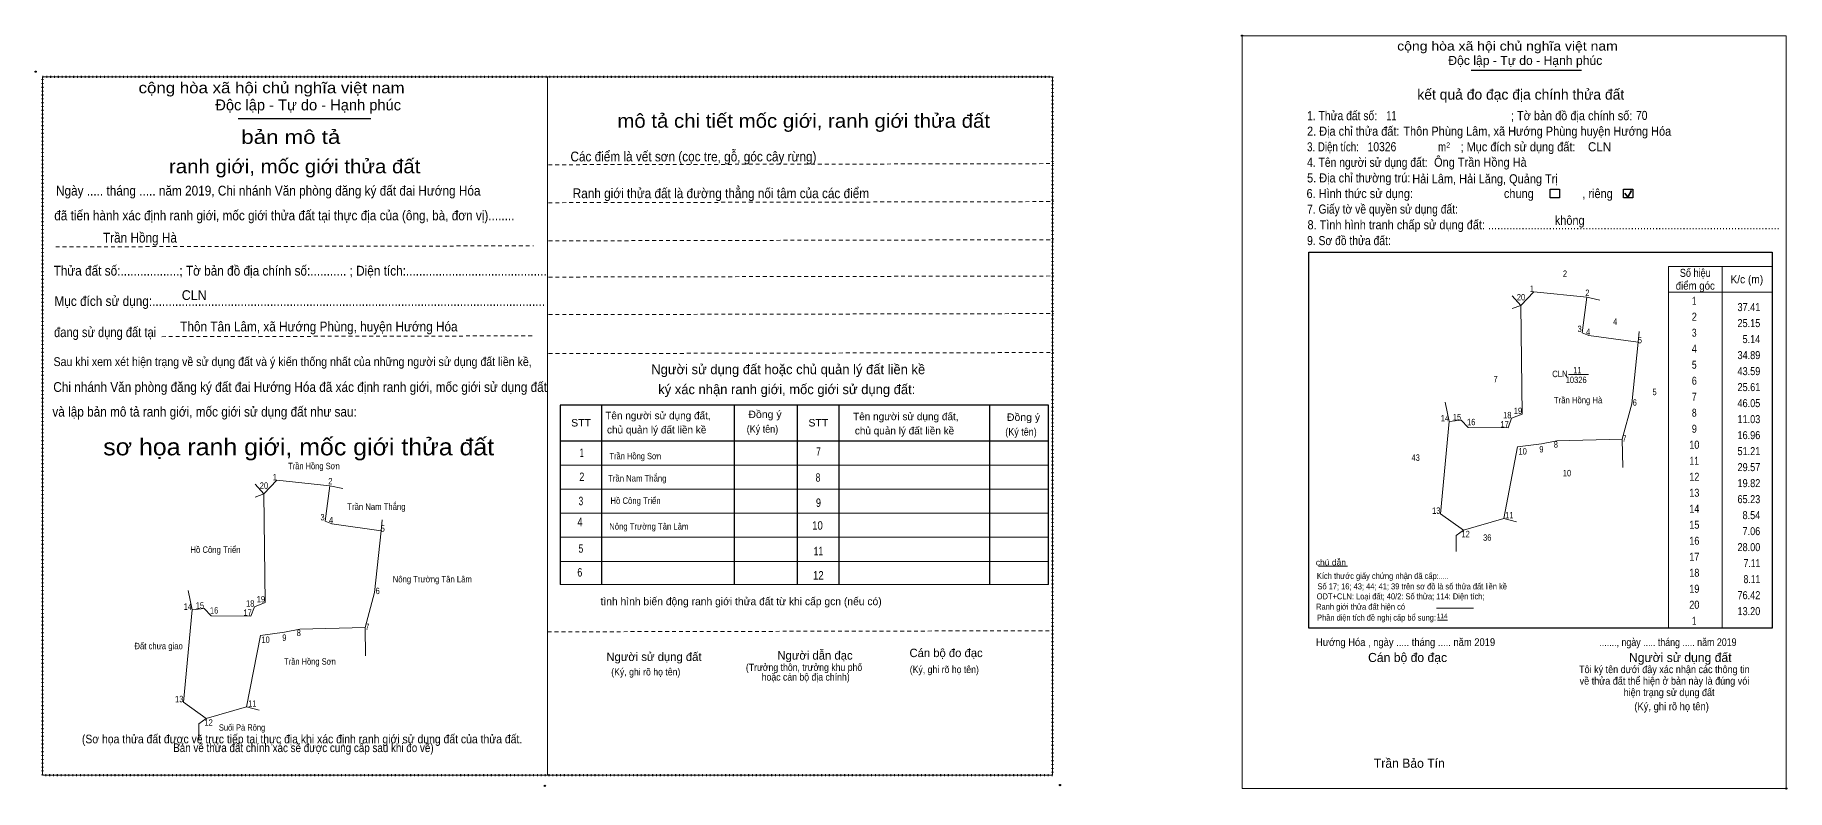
# Model space of a CAD drawing. Header units: metres. Extents: x 537263 to 539526, y 1847453 to 1847984.
# Drawn here: x 537263 to 538495, y 1847453 to 1847984 of the extents above; entities that cross this region are included whole.
import ezdxf
from ezdxf.enums import TextEntityAlignment as Align

# ---------------------------------------------------------------- set-up
doc = ezdxf.new("R2010")
doc.units = ezdxf.units.M
doc.header["$LTSCALE"] = 1.8
doc.header["$PDMODE"] = 32
doc.header["$PDSIZE"] = 0.9
doc.linetypes.add('DOTTED', pattern=[1.5, 0.3, -1.2])
doc.linetypes.add('SHORT_DASHED', pattern=[2.7, 1.5, -1.2])
for name, color, linetype, lineweight in [('1', 7, 'SHORT_DASHED', 13), ('10', 7, 'Continuous', 13), ('17', 7, 'Continuous', 13), ('2', 7, 'Continuous', 25), ('32', 7, 'Continuous', 13), ('57', 7, 'Continuous', 13), ('6', 7, 'Continuous', 13), ('63', 7, 'Continuous', 13)]:
    doc.layers.add(name, color=color, linetype=linetype, lineweight=lineweight)
doc.layers.add('13', color=7, linetype='Continuous')
doc.layers.add('16', color=7, linetype='Continuous')

msp = doc.modelspace()

# ---------------------------------------------------------------- linework, layer by layer
at = {"layer": '1'}
for p, q in [((537624.09, 1847892.58), (537979.12, 1847893.35)), ((537624.14, 1847865.89), (537979.14, 1847866.66)), ((537277.72, 1847834.85), (537613.7, 1847835.57)), ((537624.18, 1847839.07), (537979.18, 1847839.87)), ((537624.2, 1847813.61), (537979.23, 1847814.37)), ((537624.22, 1847787.19), (537979.24, 1847787.95)), ((537352.34, 1847771.71), (537613.42, 1847772.29)), ((537624.27, 1847759.79), (537979.28, 1847760.55)), ((537623.6, 1847564.2), (537978.6, 1847564.98))]:
    msp.add_line(p, q, dxfattribs=at)
at = {"layer": '1', "linetype": 'DOTTED', "lineweight": 53}
msp.add_lwpolyline([(537268.48, 1847954.47), (537978.46, 1847954.47), (537978.46, 1847463.46), (537268.48, 1847463.46)], close=True, dxfattribs=at)
at = {"layer": '1', "linetype": 'Continuous'}
for points in [[(538316.93, 1847803.19), (538354.15, 1847799.39), (538350.86, 1847774.46), (538355.64, 1847772.57), (538390.2, 1847767.76), (538385.69, 1847724.4), (538379.08, 1847699.66), (538333.04, 1847698.54), (538322.22, 1847696.39), (538305.4, 1847694.18), (538295.73, 1847643.89), (538267.34, 1847635.62), (538251.22, 1847647.16), (538257.3, 1847712.11), (538265.8, 1847712.97), (538270.75, 1847707.93), (538298.75, 1847707.64), (538301.16, 1847714.33), (538308.7, 1847717.32), (538307.73, 1847793.73)], [(537433.17, 1847670.75), (537470.39, 1847666.95), (537467.1, 1847642.02), (537471.88, 1847640.13), (537506.44, 1847635.32), (537501.93, 1847591.96), (537495.32, 1847567.22), (537449.28, 1847566.1), (537438.46, 1847563.95), (537421.64, 1847561.74), (537411.97, 1847511.45), (537383.58, 1847503.18), (537367.46, 1847514.72), (537373.54, 1847579.67), (537382.04, 1847580.53), (537386.99, 1847575.49), (537414.99, 1847575.2), (537417.4, 1847581.89), (537424.94, 1847584.88), (537423.97, 1847661.29)]]:
    msp.add_lwpolyline(points, close=True, dxfattribs=at)
at = {"layer": '10'}
for p, q in [((538307.73, 1847793.73), (538301.63, 1847800.37)), ((538363.37, 1847797.35), (538354.15, 1847799.39)), ((538390.2, 1847767.76), (538390.99, 1847775.41)), ((538341.3, 1847745.12), (538355.42, 1847745.12)), ((538254.63, 1847725.77), (538257.3, 1847712.11)), ((537423.97, 1847661.29), (537417.87, 1847667.93)), ((537479.61, 1847664.91), (537470.39, 1847666.95)), ((537506.44, 1847635.32), (537507.23, 1847642.97)), ((538262.17, 1847631.88), (538267.34, 1847635.62)), ((538304.59, 1847641.63), (538295.73, 1847643.89)), ((538262.17, 1847620.76), (538262.17, 1847631.88)), ((537370.87, 1847593.33), (537373.54, 1847579.67)), ((538249.17, 1847572.52), (538256.22, 1847572.52)), ((537378.41, 1847499.44), (537383.58, 1847503.18)), ((537420.83, 1847509.19), (537411.97, 1847511.45)), ((537378.41, 1847488.32), (537378.41, 1847499.44))]:
    msp.add_line(p, q, dxfattribs=at)
for points in [[(538354.15, 1847799.39), (538316.93, 1847803.19), (538307.73, 1847793.73)], [(537470.39, 1847666.95), (537433.17, 1847670.75), (537423.97, 1847661.29)]]:
    msp.add_lwpolyline(points, dxfattribs=at)
at = {"layer": '17'}
msp.add_line((538165.5, 1847610.3), (538185.99, 1847610.3), dxfattribs=at)
at = {"layer": '2'}
for p, q in [((538272.91, 1847959.04), (538350.29, 1847959.04)), ((537406.06, 1847925.01), (537499.38, 1847925.01)), ((538158.66, 1847831.03), (538484.43, 1847831.03)), ((538484.43, 1847831.03), (538484.43, 1847566.84)), ((537661.33, 1847723.46), (537661.33, 1847597.37)), ((537754.74, 1847723.46), (537754.74, 1847597.37)), ((537798.94, 1847723.46), (537798.94, 1847597.37)), ((537828.18, 1847723.46), (537828.18, 1847597.37)), ((537934.18, 1847723.13), (537934.18, 1847597.37)), ((537632.28, 1847698.4), (537975.66, 1847698.4))]:
    msp.add_line(p, q, dxfattribs=at)
at = {"layer": '2', "lineweight": 35}
for p, q in [((538380.83, 1847872.54), (538383.01, 1847869.71)), ((538383.01, 1847869.71), (538385.66, 1847874.45))]:
    msp.add_line(p, q, dxfattribs=at)
at = {"layer": '2', "lineweight": 13}
for p, q in [((537632.28, 1847681.47), (537975.66, 1847681.47)), ((537632.28, 1847664.54), (537975.66, 1847664.54)), ((537632.28, 1847647.6), (537975.66, 1847647.6)), ((537632.28, 1847630.67), (537975.66, 1847630.67)), ((537632.28, 1847613.74), (537975.66, 1847613.74)), ((537632.28, 1847597.37), (537975.66, 1847597.37))]:
    msp.add_line(p, q, dxfattribs=at)
msp.add_lwpolyline([(538111.73, 1847983.31), (538494.39, 1847983.31), (538494.39, 1847454.05), (538111.73, 1847454.05)], close=True, dxfattribs=at)
for points in [[(537268.5, 1847463.45), (537268.48, 1847463.45), (537268.48, 1847954.47), (537623.49, 1847954.47), (537623.49, 1847954.46)], [(537623.49, 1847954.46), (537623.49, 1847463.45), (537268.5, 1847463.45)], [(537623.49, 1847954.46), (537978.5, 1847954.46), (537978.5, 1847463.44)], [(537978.49, 1847463.44), (537623.49, 1847463.44), (537623.49, 1847954.46)], [(537623.5, 1847954.46), (537978.5, 1847954.46), (537978.5, 1847463.44), (537978.49, 1847463.44)], [(537978.49, 1847463.44), (537623.5, 1847463.44), (537623.5, 1847954.46)]]:
    msp.add_lwpolyline(points, dxfattribs=at)
at = {"layer": '2'}
for points in [[(538328.27, 1847875.36), (538334.85, 1847875.36), (538334.85, 1847869.24), (538328.27, 1847869.24)], [(538379.98, 1847875.36), (538386.55, 1847875.36), (538386.55, 1847869.24), (538379.98, 1847869.24)]]:
    msp.add_lwpolyline(points, close=True, dxfattribs=at)
for points in [[(538484.43, 1847566.84), (538158.66, 1847566.84), (538158.66, 1847831.03)], [(537975.66, 1847597.37), (537975.66, 1847723.46), (537632.28, 1847723.46), (537632.28, 1847597.37)]]:
    msp.add_lwpolyline(points, dxfattribs=at)
for p in [(538111.73, 1847983.31), (537263.64, 1847958.01), (537621.58, 1847455.87), (537983.77, 1847456.47), (538494.39, 1847454.05)]:
    msp.add_point(p, dxfattribs=at)
at = {"layer": '32'}
for p, q in [((538262.17, 1847631.88), (538267.34, 1847635.62)), ((538267.34, 1847635.62), (538295.73, 1847643.89)), ((537378.41, 1847499.44), (537383.58, 1847503.18)), ((537383.58, 1847503.18), (537411.97, 1847511.45))]:
    msp.add_line(p, q, dxfattribs=at)
at = {"layer": '57'}
for p, q in [((538307.73, 1847793.73), (538301.62, 1847791.41)), ((538308.7, 1847717.32), (538307.73, 1847793.73)), ((537423.97, 1847661.29), (537417.86, 1847658.97)), ((537424.94, 1847584.88), (537423.97, 1847661.29))]:
    msp.add_line(p, q, dxfattribs=at)
for points in [[(538379.08, 1847699.66), (538385.69, 1847724.4), (538390.2, 1847767.76), (538355.64, 1847772.57), (538350.86, 1847774.46), (538354.15, 1847799.39), (538316.93, 1847803.19), (538307.73, 1847793.73), (538308.7, 1847717.32), (538301.16, 1847714.33), (538298.75, 1847707.64)], [(538298.75, 1847707.64), (538270.75, 1847707.93), (538265.8, 1847712.97), (538257.3, 1847712.11), (538251.22, 1847647.16), (538267.34, 1847635.62)], [(538257.3, 1847712.11), (538265.8, 1847712.97), (538270.75, 1847707.93), (538298.75, 1847707.64), (538301.16, 1847714.33), (538308.7, 1847717.32)], [(538295.73, 1847643.89), (538305.4, 1847694.18), (538322.22, 1847696.39), (538333.04, 1847698.54), (538379.08, 1847699.66), (538379.35, 1847679.66)], [(538305.4, 1847694.18), (538322.22, 1847696.39), (538333.04, 1847698.54), (538379.08, 1847699.66)], [(538267.34, 1847635.62), (538295.73, 1847643.89), (538305.4, 1847694.18)], [(537495.32, 1847567.22), (537501.93, 1847591.96), (537506.44, 1847635.32), (537471.88, 1847640.13), (537467.1, 1847642.02), (537470.39, 1847666.95), (537433.17, 1847670.75), (537423.97, 1847661.29), (537424.94, 1847584.88), (537417.4, 1847581.89), (537414.99, 1847575.2)], [(537414.99, 1847575.2), (537386.99, 1847575.49), (537382.04, 1847580.53), (537373.54, 1847579.67), (537367.46, 1847514.72), (537383.58, 1847503.18)], [(537373.54, 1847579.67), (537382.04, 1847580.53), (537386.99, 1847575.49), (537414.99, 1847575.2), (537417.4, 1847581.89), (537424.94, 1847584.88)], [(537383.58, 1847503.18), (537411.97, 1847511.45), (537421.64, 1847561.74)], [(537411.97, 1847511.45), (537421.64, 1847561.74), (537438.46, 1847563.95), (537449.28, 1847566.1), (537495.32, 1847567.22), (537495.59, 1847547.22)], [(537421.64, 1847561.74), (537438.46, 1847563.95), (537449.28, 1847566.1), (537495.32, 1847567.22)]]:
    msp.add_lwpolyline(points, dxfattribs=at)
at = {"layer": '6'}
msp.add_line((538248.54, 1847580.8), (538274.43, 1847580.8), dxfattribs=at)
at = {"layer": '63'}
for p, q in [((538449.33, 1847821.1), (538449.33, 1847566.84)), ((538449.33, 1847821.1), (538449.33, 1847566.84)), ((538411.53, 1847803.1), (538484.43, 1847803.1))]:
    msp.add_line(p, q, dxfattribs=at)
msp.add_lwpolyline([(538411.53, 1847821.1), (538484.43, 1847821.1), (538484.43, 1847566.84), (538411.53, 1847566.84)], close=True, dxfattribs=at)

# ---------------------------------------------------------------- texts
at = {"layer": '1'}
for s, height, width, p in [('10326', 4.5, 0.85, (538346.645, 1847739.1)), ('(Sơ họa thửa đất được vẽ trực tiếp tại thực địa khi xác định ranh giới sử dụng đất của thửa đất.', 6.075, 0.9, (537450.92, 1847485.83)), (' Bản vẽ thửa đất chính xác sẽ được cung cấp sau khi đo vẽ)', 6.075, 0.85, (537450.91, 1847479.66))]:
    msp.add_text(s, height=height, dxfattribs=dict(at, width=width)).set_placement(p, align=Align.CENTER)
at = {"layer": '10'}
for s, height, width, p in [('2', 4.5, 0.8, (538338.79, 1847813.73)), ('11', 4.5, 0.75, (538347.5, 1847746)), ('7', 4.5, 0.8, (538289.96, 1847739.53)), ('5', 4.5, 0.75, (538401.755, 1847730.59)), ('Trần Hồng Sơn', 4.5, 0.85, (537685.185, 1847685.52)), ('43', 4.5, 0.8, (538233.82, 1847684.43)), ('Trần Hồng Sơn', 4.5, 0.85, (537459.265, 1847678.53)), ('10', 4.5, 0.85, (538340.2, 1847673.56)), ('Hồ Công Triển', 4.5, 0.9, (537685.37, 1847654.19)), ('Nông Trường Tân Lâm', 4.5, 0.9, (537694.68, 1847636.09)), ('Hồ Công Triển', 4.5, 0.9, (537390.06, 1847619.74)), ('36', 4.5, 0.85, (538284.165, 1847628.21)), ('Nông Trường Tân Lâm', 4.5, 0.9, (537542.46, 1847598.95)), ('114', 3.36, 0.85, (538252.45, 1847573.7)), ('Đất chưa giao', 4.5, 0.9, (537350.055, 1847551.99)), ('Trần Hồng Sơn', 4.5, 0.85, (537456.445, 1847541.12)), ('Suối Pà Rông', 4.5, 0.85, (537408.73, 1847494.69))]:
    msp.add_text(s, height=height, dxfattribs=dict(at, width=width)).set_placement(p, align=Align.CENTER)
at = {"layer": '10', "width": 0.9}
for s, p in [('CLN ', (538342.17, 1847743.26)), ('Trần Hồng Hà', (538365.01, 1847724.85))]:
    msp.add_text(s, height=4.5, dxfattribs=at).set_placement(p, align=Align.RIGHT)
at = {"layer": '13'}
for s, width, p in [('4', 0.8, (538374.04, 1847779.99)), ('Trần Nam Thắng', 0.9, (537686.6, 1847669.89)), ('Trần Nam Thắng', 0.9, (537503.18, 1847649.97))]:
    msp.add_text(s, height=4.5, dxfattribs=dict(at, width=width)).set_placement(p, align=Align.CENTER)
at = {"layer": '16'}
for s, height, width, p in [('Các điểm là vết sơn (cọc tre, gỗ, góc cây rừng)', 6.88, 0.9, (537639.59, 1847894.93)), ('Ngày ..... tháng ..... năm 2019, Chi nhánh Văn phòng đăng ký đất đai Hướng Hóa', 6.885, 0.9, (537277.94, 1847870.92)), ('Ranh giới thửa đất là đường thẳng nối tâm của các điểm', 6.88, 0.9, (537641.2, 1847869.08)), (' đã tiến hành xác định ranh giới, mốc giới thửa đất tại thực địa của (ông, bà, đơn vị)........', 6.885, 0.9, (537274.39, 1847853.49)), ('Trần Hồng Hà', 6.88, 0.9, (537310.95, 1847837.87)), ('Thửa đất số:..................; Tờ bản đồ địa chính số:........... ; Diện tích:...........................................', 6.885, 0.9, (537276.23, 1847814.64)), ('Mục đích sử dụng:........................................................................................................................', 6.885, 0.9, (537276.86, 1847793.28)), ('CLN', 6.88, 0.95, (537366.35, 1847797.48)), ('đang sử dụng đất tại', 6.885, 0.85, (537276.55, 1847771.41)), ('Thôn Tân Lâm, xã Hướng Phùng, huyện Hướng Hóa', 6.88, 0.9, (537365.26, 1847775.41)), ('Sau khi xem xét hiện trạng về sử dụng đất và ý kiến thống nhất của những người sử dụng đất liền kề,', 6.196, 0.9, (537276.19, 1847751.05)), ('Chi nhánh Văn phòng đăng ký đất đai Hướng Hóa đã xác định ranh giới, mốc giới sử dụng đất', 6.885, 0.9, (537276.03, 1847732.87)), (' và lập bản mô tả ranh giới, mốc giới sử dụng đất như sau:', 6.885, 0.9, (537273.07, 1847715.52))]:
    msp.add_text(s, height=height, dxfattribs=dict(at, width=width)).set_placement(p)
at = {"layer": '2'}
for s, height, width, p in [('cộng hòa xã hội chủ nghĩa việt nam', 6.387, 1.15, (538220.82, 1847972.85)), ('cộng hòa xã hội chủ nghĩa việt nam', 7.703, 1.15, (537335.99, 1847942.85)), ('1. Thửa đất số:', 6.387, 0.85, (538157.46, 1847923.89)), ('; Tờ bản đồ địa chính số:', 6.387, 0.9, (538300.78, 1847923.89)), ('2. Địa chỉ thửa đất:', 6.387, 0.9, (538157.46, 1847912.97)), ('11', 6.39, 0.75, (538213.2, 1847923.89)), ('Thôn Phùng Lâm, xã Hướng Phùng huyện Hướng Hóa', 6.4, 0.9, (538225.18, 1847912.97)), ('70', 6.4, 0.85, (538388.7, 1847924.04)), ('3. Diện tích:', 6.387, 0.8, (538157.46, 1847901.99)), ('10326', 6.39, 0.85, (538200, 1847902.05)), ('m', 6.387, 0.8, (538249.54, 1847901.99)), ('2', 3.649, 0.8, (538255.32, 1847904.6)), ('; Mục đích sử dụng đất:', 6.387, 0.9, (538265.38, 1847901.99)), ('CLN', 6.4, 0.95, (538354.96, 1847901.99)), ('4. Tên người sử dụng đất:', 6.387, 0.85, (538157.46, 1847891.07)), ('Ông Trần Hồng Hà', 6.4, 0.9, (538246.78, 1847891.13)), ('5. Địa chỉ thường trú:', 6.387, 0.9, (538157.46, 1847880.12)), ('Hải Lâm, Hải Lăng, Quảng Trị', 6.4, 0.9, (538231.42, 1847879.49)), ('6. Hình thức sử dụng:', 6.387, 0.9, (538157.1, 1847869.14)), ('chung                , riêng', 6.387, 0.9, (538295.88, 1847869.14)), ('7. Giấy tờ về quyền sử dụng đất:', 6.387, 0.85, (538157.46, 1847858.22)), ('không', 6.387, 0.9, (538331.63, 1847850.33)), ('8. Tình hình tranh chấp sử dụng đất: ................................................................................................', 6.387, 0.9, (538157.76, 1847847.19)), ('9. Sơ đồ thửa đất:', 6.387, 0.85, (538157.46, 1847836.07)), ('STT', 5.249, 1.05, (537640.11, 1847708.57)), ('(Ký tên)', 5.249, 0.9, (537763.53, 1847704.18)), ('Đồng ý', 5.249, 1.05, (537764.71, 1847714.47)), ('STT', 5.249, 1.05, (537806.91, 1847708.57)), ('Đồng ý', 5.249, 1.05, (537946.45, 1847712.49)), ('(Ký tên)', 5.249, 0.9, (537945.29, 1847702.19)), ('Hướng Hóa , ngày ..... tháng ..... năm 2019', 5.475, 0.9, (538163.74, 1847554.2)), ('......., ngày ..... tháng ..... năm 2019', 5.47, 0.85, (538362.96, 1847554.2)), ('(Ký, ghi rõ họ tên)', 5.079, 0.9, (537668.27, 1847533.54)), ('(Ký, ghi rõ họ tên)', 5.079, 0.9, (537878.15, 1847535.23)), ('(Ký, ghi rõ họ tên)', 5.475, 0.9, (538387.56, 1847509.08))]:
    msp.add_text(s, height=height, dxfattribs=dict(at, width=width)).set_placement(p)
for s, height, p in [('Độc lập - Tự do - Hạnh phúc', 6.387, (538256.76, 1847962.74)), ('Độc lập - Tự do - Hạnh phúc', 7.703, (537389.95, 1847930.79)), ('Người sử dụng đất hoặc chủ quản lý đất liền kề ', 6.818, (537696.44, 1847745.34)), ('ký xác nhận ranh giới, mốc giới sử dụng đất:', 6.818, (537701.3, 1847731.3)), ('Tên người sử dụng đất,', 5.249, (537664.09, 1847713.66)), ('chủ quản lý đất liền kề', 5.249, (537665.3, 1847703.67)), ('Tên người sử dụng đất,', 5.249, (537838.33, 1847712.99)), ('chủ quản lý đất liền kề', 5.249, (537839.54, 1847702.99)), ('tình hình biến động ranh giới thửa đất từ khi cấp gcn (nếu có)', 5.418, (537660.71, 1847582.93)), ('Người sử dụng đất', 5.926, (537664.85, 1847543.74)), ('Người dẫn đạc', 5.94, (537785.05, 1847544.69)), ('Cán bộ đo đạc', 5.913, (537877.97, 1847546.44)), ('Cán bộ đo đạc', 6.387, (538200.36, 1847542.98)), ('Người sử dụng đất', 6.387, (538383.78, 1847542.98)), ('Trần Bảo Tín', 6.39, (538204.42, 1847468.63))]:
    msp.add_text(s, height=height, dxfattribs=at).set_placement(p)
for s, height, p in [('kết quả đo đạc địa chính thửa đất', 7.3, (538307.71, 1847938.35)), ('.', 1.825, (538494.336, 1847453.04))]:
    msp.add_text(s, height=height, dxfattribs=at).set_placement(p, align=Align.CENTER)
for s, height, width, p in [('mô tả chi tiết mốc giới, ranh giới thửa đất', 9.752, 1.1, (537803.565, 1847918.59)), ('bản mô tả', 9.753, 1.2, (537442.995, 1847907.25)), ('ranh giới, mốc giới thửa đất', 9.753, 1.1, (537445.725, 1847886.55)), ('sơ họa ranh giới, mốc giới thửa đất', 11.9, 1.1, (537448.555, 1847688.28)), ('1', 5.926, 0.65, (537647.55, 1847687.15)), ('7', 5.94, 0.75, (537813.975, 1847688.01)), ('2', 5.926, 0.8, (537647.605, 1847670.23)), ('8', 5.94, 0.75, (537813.635, 1847669.74)), ('3', 5.926, 0.75, (537646.92, 1847653.23)), ('9', 5.94, 0.8, (537813.965, 1847652.05)), ('4', 5.926, 0.8, (537646.26, 1847638.45)), ('10', 5.94, 0.85, (537813.25, 1847636.02)), ('5', 5.926, 0.75, (537646.965, 1847619.83)), ('11', 5.94, 0.75, (537813.91, 1847618.03)), ('6', 5.926, 0.8, (537646.185, 1847603.08)), ('12', 5.94, 0.85, (537813.865, 1847600.98)), ('.....', 3.543, 0.95, (538253.465, 1847601.3)), ('(Trưởng thôn, trưởng khu phố', 5.079, 0.9, (537803.83, 1847536.72)), ('Tôi ký tên dưới đây xác nhận các thông tin', 5.276, 0.9, (538408.65, 1847535.18)), ('hoặc cán bộ địa chính)', 5.079, 0.9, (537804.985, 1847529.93)), ('về thửa đất thể hiện ở bản này là đúng vói', 5.276, 0.9, (538408.72, 1847527.11)), ('hiện trạng sử dụng đất', 5.276, 0.9, (538411.965, 1847519.04))]:
    msp.add_text(s, height=height, dxfattribs=dict(at, width=width)).set_placement(p, align=Align.CENTER)
at = {"layer": '6'}
for s, height, width, p in [('chú dẫn', 4.251, 1.05, (538163.6, 1847610.87)), ('Kích thước giấy chứng nhận đã cấp:', 4.251, 0.9, (538164.35, 1847601.39)), ('Số 17; 16; 43; 44; 41; 39 trên sơ đồ là số thửa đất liền kề', 4.23, 0.9, (538164.77, 1847594.04)), ('ODT+CLN: Loại đất; 40/2: Số thửa; 114: Diện tích;', 4.23, 0.9, (538164.26, 1847587.02)), ('Ranh giới thửa đất hiện có ', 4.251, 0.9, (538163.84, 1847579.73)), ('Phần diện tích đề nghị cấp bổ sung:', 4.239, 0.85, (538164.5, 1847572.11))]:
    msp.add_text(s, height=height, dxfattribs=dict(at, width=width)).set_placement(p)
at = {"layer": '63'}
for s, width, p in [('Số hiệu', 0.85, (538430.385, 1847813.75)), ('điểm góc', 0.9, (538430.395, 1847804.75)), ('K/c (m)', 0.95, (538466.625, 1847809.25)), (' 1', 0.75, (538428.82, 1847794.17)), (' 2', 0.85, (538428.82, 1847782.93)), (' 3', 0.8, (538428.815, 1847771.67)), (' 4', 0.85, (538428.815, 1847760.43)), (' 5', 0.8, (538428.82, 1847749.17)), (' 6', 0.85, (538428.82, 1847737.93)), (' 7', 0.8, (538428.83, 1847726.67)), (' 9', 0.85, (538428.83, 1847704.17)), (' 8', 0.8, (538428.83, 1847715.43)), (' 10', 0.85, (538428.82, 1847692.93)), (' 11', 0.8, (538428.805, 1847681.67)), (' 12', 0.85, (538428.825, 1847670.43)), (' 13', 0.85, (538428.82, 1847659.17)), (' 14', 0.85, (538428.82, 1847647.93)), (' 15', 0.85, (538428.815, 1847636.67)), (' 16', 0.85, (538428.825, 1847625.43)), (' 17', 0.85, (538428.825, 1847614.17)), (' 18', 0.85, (538428.825, 1847602.93)), (' 20', 0.85, (538428.82, 1847580.43)), (' 19', 0.85, (538428.815, 1847591.67)), (' 1', 0.75, (538428.82, 1847569.17))]:
    msp.add_text(s, height=5.625, dxfattribs=dict(at, width=width)).set_placement(p, align=Align.CENTER)
for s, height, width, p in [(' 1', 4.5, 0.75, (538316.93, 1847803.18)), (' 20', 4.5, 0.85, (538310.81, 1847797.21)), (' 2', 4.5, 0.85, (538356.03, 1847800.32)), ('37.41', 5.625, 0.85, (538476.09, 1847789.67)), ('25.15', 5.625, 0.85, (538476.08, 1847778.43)), (' 3', 4.5, 0.8, (538350.52, 1847774.98)), (' 4', 4.5, 0.85, (538356.51, 1847772.89)), (' 5', 4.5, 0.8, (538392.88, 1847767.07)), ('5.14', 5.625, 0.85, (538476.07, 1847767.17)), ('34.89', 5.625, 0.85, (538476.09, 1847755.93)), ('43.59', 5.625, 0.85, (538476.09, 1847744.67)), ('25.61', 5.625, 0.85, (538476.09, 1847733.43)), (' 19', 4.5, 0.85, (538308.7, 1847717.31)), (' 6', 4.5, 0.85, (538389.31, 1847723.17)), ('46.05', 5.625, 0.85, (538476.08, 1847722.17)), (' 14', 4.5, 0.85, (538257.3, 1847712.1)), (' 15', 4.5, 0.85, (538265.8, 1847712.96)), (' 16', 4.5, 0.85, (538275.79, 1847709.46)), (' 17', 4.5, 0.85, (538299.28, 1847707.89)), (' 18', 4.5, 0.85, (538301.16, 1847714.32)), ('11.03', 5.625, 0.85, (538476.07, 1847710.93)), (' 8', 4.5, 0.8, (538333.83, 1847693.68)), (' 7', 4.5, 0.8, (538382.03, 1847697.9)), ('16.96', 5.625, 0.85, (538476.09, 1847699.67)), (' 10', 4.5, 0.85, (538311.97, 1847688.85)), (' 9', 4.5, 0.85, (538323.69, 1847690.31)), ('51.21', 5.625, 0.85, (538476.09, 1847688.43)), (' 1', 4.5, 0.75, (537433.17, 1847670.74)), (' 2', 4.5, 0.85, (537472.27, 1847667.88)), ('29.57', 5.625, 0.85, (538476.09, 1847677.17)), (' 20', 4.5, 0.85, (537427.05, 1847664.77)), ('65.23', 5.625, 0.85, (538476.07, 1847654.67)), ('19.82', 5.625, 0.85, (538476.09, 1847665.93)), (' 13', 4.5, 0.85, (538251.22, 1847647.15)), (' 11', 4.5, 0.8, (538302.58, 1847644)), ('8.54', 5.625, 0.85, (538476.07, 1847643.43)), (' 3', 4.5, 0.8, (537466.76, 1847642.54)), (' 4', 4.5, 0.85, (537472.75, 1847640.45)), (' 5', 4.5, 0.8, (537509.12, 1847634.63)), (' 12', 4.5, 0.85, (538271.9, 1847630.69)), ('7.06', 5.625, 0.85, (538476.06, 1847632.17)), ('28.00', 5.625, 0.85, (538476.08, 1847620.93)), ('7.11', 5.625, 0.8, (538476.07, 1847609.67)), ('8.11', 5.625, 0.8, (538476.07, 1847598.43)), (' 18', 4.5, 0.85, (537417.4, 1847581.88)), (' 19', 4.5, 0.85, (537424.94, 1847584.87)), (' 6', 4.5, 0.85, (537505.55, 1847590.73)), ('76.42', 5.625, 0.85, (538476.09, 1847587.17)), (' 14', 4.5, 0.85, (537373.54, 1847579.66)), (' 15', 4.5, 0.85, (537382.04, 1847580.52)), (' 16', 4.5, 0.85, (537392.03, 1847577.02)), (' 17', 4.5, 0.85, (537415.52, 1847575.45)), ('13.20', 5.625, 0.85, (538476.08, 1847575.93)), (' 9', 4.5, 0.85, (537439.93, 1847557.87)), (' 8', 4.5, 0.8, (537450.07, 1847561.24)), (' 7', 4.5, 0.8, (537498.27, 1847565.46)), (' 10', 4.5, 0.85, (537428.21, 1847556.41)), (' 13', 4.5, 0.85, (537367.46, 1847514.71)), (' 11', 4.5, 0.8, (537418.82, 1847511.56)), (' 12', 4.5, 0.85, (537388.14, 1847498.25))]:
    msp.add_text(s, height=height, dxfattribs=dict(at, width=width)).set_placement(p, align=Align.RIGHT)

doc.saveas('drawing.dxf')
